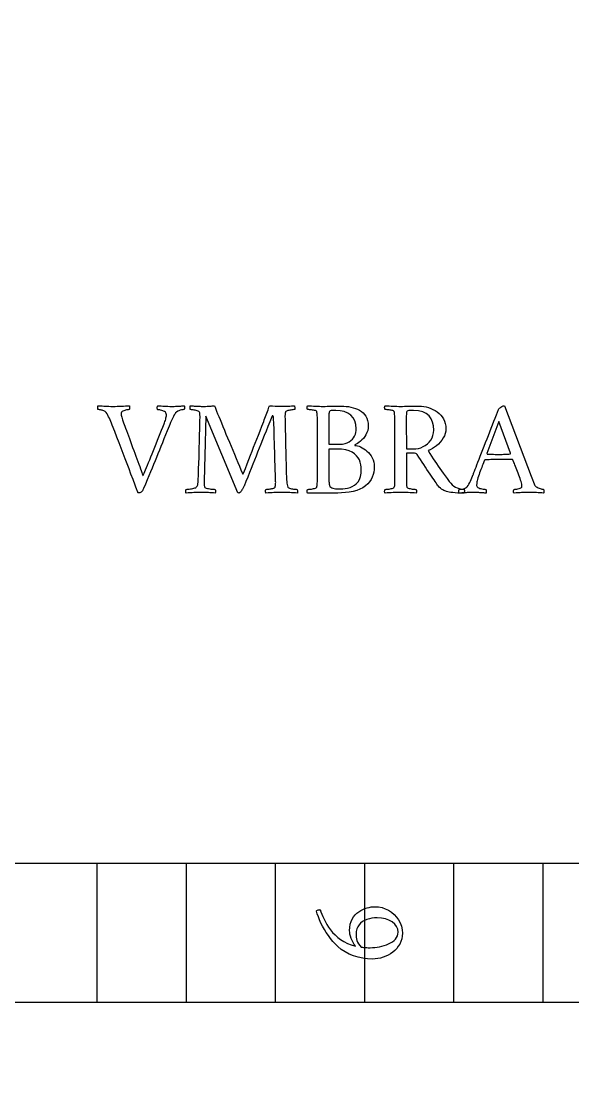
# Model space of a CAD drawing. Header units: millimetres. Extents: x -50 to 50, y -50 to 64.
# Drawn here: x 0.29 to 12.11, y -24.87 to -1.9 of the extents above; entities that cross this region are included whole.
import ezdxf

# ---------------------------------------------------------------- set-up
doc = ezdxf.new("R2010")
doc.units = ezdxf.units.MM
for name, color, linetype in [('CUT_OUTER', 1, 'Continuous'), ('ENGRAVE', 7, 'Continuous'), ('TEXT', 5, 'Continuous')]:
    doc.layers.add(name, color=color, linetype=linetype)

msp = doc.modelspace()

# ---------------------------------------------------------------- linework, layer by layer
at = {"layer": 'CUT_OUTER'}
msp.add_arc((0, -0.0002), 49.9998, 177.11535, 4.43206, dxfattribs=at)
at = {"layer": 'ENGRAVE'}
for points in [[(-22.95, 0), (-22.95, -22.95), (22.95, -22.95), (22.95, 0)], [(-19.9665, 0), (-19.9665, -19.9665), (19.9665, -19.9665), (19.9665, 0)], [(1.9125, -22.95), (1.9125, -19.9665)], [(3.825, -22.95), (3.825, -19.9665)], [(5.7375, -22.95), (5.7375, -19.9665)], [(7.65, -22.95), (7.65, -19.9665)], [(9.5625, -22.95), (9.5625, -19.9665)], [(11.475, -22.95), (11.475, -19.9665)]]:
    msp.add_lwpolyline(points, dxfattribs=at)
for radius in [49, 49, 47.6875, 45.25, 45.25, 43.325, 39.75, 39.75, 37.65, 33.75, 33.75]:
    msp.add_circle((0, 0), radius, dxfattribs=at)
at = {"layer": 'TEXT'}
for points in [[(2.2517, -10.1584), (2.2975, -10.1581), (2.3426, -10.1573), (2.387, -10.156), (2.4307, -10.1541), (2.4738, -10.152), (2.5166, -10.1501), (2.559, -10.1484), (2.601, -10.1469), (2.6034, -10.154), (2.605, -10.1638), (2.6056, -10.1764), (2.6053, -10.1916), (2.6042, -10.2063), (2.6021, -10.2172), (2.5991, -10.2244), (2.5952, -10.2277), (2.5876, -10.2282), (2.5761, -10.2295), (2.5609, -10.2318), (2.5418, -10.2349), (2.5212, -10.2393), (2.501, -10.245), (2.4815, -10.2522), (2.4624, -10.2609), (2.446, -10.2716), (2.4343, -10.2851), (2.4272, -10.3012), (2.4249, -10.3201), (2.4281, -10.3493), (2.4379, -10.3908), (2.4541, -10.4446), (2.4769, -10.5107), (2.4894, -10.545), (2.5039, -10.5846), (2.5204, -10.6295), (2.5389, -10.6796), (2.5589, -10.7336), (2.5797, -10.7904), (2.6015, -10.8498), (2.6241, -10.912), (2.6473, -10.9755), (2.6707, -11.039), (2.6942, -11.1025), (2.7179, -11.1661), (2.7412, -11.2283), (2.7634, -11.2881), (2.7845, -11.3453), (2.8046, -11.3999), (2.8232, -11.4509), (2.8399, -11.497), (2.8549, -11.5382), (2.8681, -11.5746), (2.879, -11.6047), (2.8872, -11.6269), (2.8927, -11.6415), (2.8955, -11.6482), (2.9, -11.6384), (2.9078, -11.6204), (2.9188, -11.5944), (2.933, -11.5602), (2.9499, -11.5193), (2.9688, -11.4732), (2.9896, -11.4219), (3.0124, -11.3653), (3.0369, -11.3046), (3.0626, -11.2408), (3.0896, -11.1739), (3.1178, -11.104), (3.1468, -11.0323), (3.1759, -10.96), (3.2053, -10.8872), (3.2348, -10.8138), (3.2639, -10.7413), (3.2921, -10.6709), (3.3195, -10.6027), (3.3459, -10.5366), (3.3557, -10.5117), (3.3647, -10.4861), (3.373, -10.4598), (3.3806, -10.4327), (3.3869, -10.4064), (3.3914, -10.3822), (3.3941, -10.3602), (3.395, -10.3403), (3.3926, -10.3187), (3.3853, -10.2999), (3.3731, -10.284), (3.356, -10.271), (3.3362, -10.2604), (3.3156, -10.2515), (3.2943, -10.2445), (3.2723, -10.2393), (3.2516, -10.2355), (3.2344, -10.2328), (3.2206, -10.2311), (3.2102, -10.2306), (3.2052, -10.226), (3.2016, -10.218), (3.1994, -10.2065), (3.1987, -10.1916), (3.1994, -10.1764), (3.2016, -10.1638), (3.2052, -10.154), (3.2102, -10.1469), (3.2487, -10.1484), (3.286, -10.1501), (3.3223, -10.152), (3.3575, -10.1541), (3.3927, -10.156), (3.4289, -10.1573), (3.4663, -10.1581), (3.5047, -10.1584), (3.5362, -10.1583), (3.5643, -10.158), (3.5889, -10.1576), (3.6101, -10.157), (3.6295, -10.1562), (3.6487, -10.1552), (3.6678, -10.154), (3.6866, -10.1526), (3.7065, -10.1512), (3.7285, -10.1497), (3.7527, -10.1483), (3.779, -10.1469), (3.7814, -10.1541), (3.7826, -10.1642), (3.7828, -10.1772), (3.7819, -10.1931), (3.7803, -10.2082), (3.7783, -10.219), (3.7759, -10.2255), (3.7732, -10.2277), (3.7618, -10.2286), (3.7447, -10.2313), (3.7221, -10.2358), (3.6938, -10.2421), (3.6643, -10.2512), (3.6379, -10.2638), (3.6145, -10.28), (3.5942, -10.2999), (3.5802, -10.318), (3.5643, -10.3436), (3.5463, -10.3765), (3.5264, -10.4168), (3.5061, -10.4604), (3.487, -10.5031), (3.4693, -10.5449), (3.4528, -10.5857), (3.4146, -10.6805), (3.378, -10.7712), (3.3431, -10.858), (3.3098, -10.9409), (3.2775, -11.021), (3.2456, -11.0997), (3.214, -11.1769), (3.1828, -11.2527), (3.1515, -11.3285), (3.1196, -11.4057), (3.0872, -11.4844), (3.0543, -11.5645), (3.02, -11.6475), (2.9836, -11.7349), (2.945, -11.8265), (2.9042, -11.9225), (2.8924, -11.9478), (2.88, -11.9687), (2.8671, -11.9853), (2.8536, -11.9976), (2.8398, -12.0064), (2.8259, -12.0128), (2.8117, -12.0165), (2.7973, -12.0178), (2.7932, -12.0166), (2.7894, -12.0131), (2.786, -12.0072), (2.7829, -11.999), (2.78, -11.9903), (2.7771, -11.9828), (2.7742, -11.9766), (2.7714, -11.9716), (2.7245, -11.8481), (2.6793, -11.7287), (2.6357, -11.6135), (2.5938, -11.5024), (2.5525, -11.393), (2.5108, -11.2826), (2.4687, -11.1714), (2.4263, -11.0592), (2.3824, -10.9437), (2.3357, -10.8225), (2.2864, -10.6954), (2.2343, -10.5626), (2.2185, -10.5218), (2.2029, -10.4832), (2.1875, -10.4468), (2.1723, -10.4125), (2.1566, -10.38), (2.1401, -10.349), (2.1227, -10.3194), (2.1044, -10.2912), (2.0957, -10.2802), (2.0842, -10.2703), (2.0698, -10.2614), (2.0524, -10.2537), (2.0338, -10.247), (2.0153, -10.2414), (1.9969, -10.2369), (1.9788, -10.2335), (1.9619, -10.231), (1.9474, -10.2291), (1.9352, -10.2281), (1.9254, -10.2277), (1.9241, -10.2253), (1.9232, -10.218), (1.9227, -10.2058), (1.9225, -10.1887), (1.9227, -10.1715), (1.9232, -10.1588), (1.9241, -10.1506), (1.9254, -10.1469), (1.9724, -10.1484), (2.0153, -10.1501), (2.054, -10.152), (2.0885, -10.1541), (2.1231, -10.156), (2.1618, -10.1573), (2.2046, -10.1581), (2.2517, -10.1584)], [(4.2006, -10.1584), (4.2356, -10.1581), (4.2684, -10.1573), (4.2991, -10.156), (4.3276, -10.1541), (4.3545, -10.152), (4.3803, -10.1501), (4.405, -10.1484), (4.4286, -10.1469), (4.4392, -10.1781), (4.4535, -10.2169), (4.4717, -10.2633), (4.4936, -10.3172), (4.5185, -10.3776), (4.5456, -10.4432), (4.5748, -10.514), (4.6062, -10.5901), (4.6393, -10.6699), (4.6737, -10.7521), (4.7093, -10.8366), (4.7462, -10.9235), (4.7836, -11.0115), (4.8206, -11.0993), (4.8572, -11.1869), (4.8935, -11.2743), (4.9289, -11.3601), (4.9628, -11.4429), (4.9953, -11.5225), (5.0263, -11.5992), (5.0281, -11.6017), (5.0306, -11.6035), (5.0339, -11.6046), (5.0379, -11.6049), (5.0418, -11.6042), (5.0451, -11.602), (5.0476, -11.5984), (5.0494, -11.5934), (5.0902, -11.4892), (5.1288, -11.3902), (5.1653, -11.2964), (5.1995, -11.2079), (5.2328, -11.122), (5.2663, -11.0361), (5.3, -10.9502), (5.3338, -10.8643), (5.3685, -10.7762), (5.4049, -10.6835), (5.4429, -10.5864), (5.4825, -10.4847), (5.4957, -10.4507), (5.5092, -10.4154), (5.5231, -10.3786), (5.5374, -10.3403), (5.5512, -10.3026), (5.5641, -10.2674), (5.5758, -10.2347), (5.5864, -10.2046), (5.5953, -10.1793), (5.6016, -10.1613), (5.6054, -10.1505), (5.6066, -10.1469), (5.6714, -10.1507), (5.7301, -10.1534), (5.7826, -10.155), (5.829, -10.1555), (5.8677, -10.1553), (5.9087, -10.1548), (5.9521, -10.1539), (5.9979, -10.1526), (6.0422, -10.1512), (6.0812, -10.1497), (6.1151, -10.1483), (6.1437, -10.1469), (6.1451, -10.1517), (6.1466, -10.1606), (6.148, -10.1734), (6.1495, -10.1902), (6.1507, -10.2066), (6.1516, -10.2183), (6.1522, -10.2254), (6.1523, -10.2277), (6.1407, -10.2281), (6.126, -10.2291), (6.1082, -10.231), (6.0874, -10.2335), (6.0653, -10.2367), (6.0437, -10.2407), (6.0227, -10.2454), (6.0022, -10.2508), (5.984, -10.2568), (5.9697, -10.2631), (5.9594, -10.2698), (5.9531, -10.2768), (5.9491, -10.2876), (5.9459, -10.2999), (5.9434, -10.3136), (5.9416, -10.3288), (5.9403, -10.3443), (5.9394, -10.3591), (5.9389, -10.3732), (5.9387, -10.3865), (5.9401, -10.4273), (5.9416, -10.4775), (5.943, -10.537), (5.9445, -10.6059), (5.946, -10.6818), (5.9477, -10.7622), (5.9496, -10.8471), (5.9517, -10.9365), (5.9538, -11.0279), (5.956, -11.1188), (5.9582, -11.2091), (5.9603, -11.2989), (5.9624, -11.3859), (5.9643, -11.4678), (5.966, -11.5447), (5.9676, -11.6165), (5.9692, -11.6564), (5.9712, -11.6952), (5.9735, -11.7329), (5.9762, -11.7695), (5.98, -11.8041), (5.9856, -11.8359), (5.993, -11.8648), (6.0022, -11.8908), (6.0087, -11.9002), (6.0195, -11.9084), (6.0347, -11.9154), (6.0542, -11.9211), (6.0759, -11.9258), (6.0978, -11.9297), (6.1199, -11.933), (6.1422, -11.9355), (6.1625, -11.9374), (6.1787, -11.9388), (6.1907, -11.9396), (6.1985, -11.9398), (6.2035, -11.9504), (6.2068, -11.9619), (6.2086, -11.9742), (6.2086, -11.9875), (6.2078, -11.9998), (6.2068, -12.0095), (6.2057, -12.0165), (6.2043, -12.0207), (6.1627, -12.0179), (6.1217, -12.0153), (6.0812, -12.0128), (6.0412, -12.0106), (6.0007, -12.0087), (5.9585, -12.0073), (5.9148, -12.0065), (5.8694, -12.0063), (5.8219, -12.0065), (5.7777, -12.0073), (5.7368, -12.0087), (5.699, -12.0106), (5.6613, -12.0128), (5.6204, -12.0153), (5.5762, -12.0179), (5.5287, -12.0207), (5.5272, -12.0164), (5.5258, -12.0091), (5.5244, -11.999), (5.5229, -11.986), (5.5222, -11.9723), (5.5229, -11.9601), (5.5251, -11.9492), (5.5287, -11.9398), (5.5386, -11.9396), (5.5511, -11.9388), (5.566, -11.9374), (5.5835, -11.9355), (5.6023, -11.9332), (5.6211, -11.9305), (5.6399, -11.9274), (5.6586, -11.924), (5.6761, -11.9203), (5.6911, -11.9164), (5.7036, -11.9123), (5.7135, -11.9081), (5.7202, -11.9018), (5.7257, -11.8915), (5.7303, -11.8772), (5.7337, -11.859), (5.7362, -11.8395), (5.738, -11.8215), (5.7391, -11.8049), (5.7395, -11.7897), (5.7393, -11.7727), (5.7387, -11.7533), (5.7378, -11.7315), (5.7366, -11.7074), (5.7353, -11.6833), (5.7344, -11.6616), (5.7339, -11.6422), (5.7337, -11.6251), (5.7308, -11.5236), (5.7279, -11.4241), (5.725, -11.3266), (5.7221, -11.231), (5.7193, -11.1359), (5.7164, -11.0397), (5.7135, -10.9425), (5.7106, -10.8441), (5.7075, -10.7434), (5.7041, -10.6388), (5.7003, -10.5304), (5.6962, -10.4183), (5.6958, -10.413), (5.6947, -10.406), (5.6929, -10.3972), (5.6904, -10.3865), (5.6869, -10.3764), (5.6824, -10.3692), (5.6768, -10.3648), (5.6702, -10.3634), (5.6671, -10.3647), (5.6637, -10.3685), (5.6599, -10.3748), (5.6557, -10.3836), (5.6132, -10.4899), (5.5724, -10.5922), (5.5331, -10.6906), (5.4955, -10.7849), (5.4589, -10.8765), (5.4229, -10.9665), (5.3875, -11.0548), (5.3526, -11.1415), (5.3178, -11.2278), (5.2829, -11.3148), (5.2478, -11.4025), (5.2125, -11.4909), (5.1765, -11.5814), (5.1393, -11.6753), (5.1007, -11.7727), (5.061, -11.8734), (5.0572, -11.8807), (5.0516, -11.8908), (5.0442, -11.9038), (5.035, -11.9196), (5.0248, -11.9367), (5.0144, -11.9532), (5.0038, -11.9692), (4.9931, -11.9846), (4.9825, -11.998), (4.9725, -12.0081), (4.9631, -12.0146), (4.9541, -12.0178), (4.9507, -12.0187), (4.9462, -12.0185), (4.9406, -12.0173), (4.9339, -12.0149), (4.9325, -12.0137), (4.931, -12.0128), (4.9296, -12.0122), (4.9281, -12.012), (4.241, -10.3663), (4.2394, -10.4594), (4.2374, -10.554), (4.235, -10.65), (4.2323, -10.7474), (4.2295, -10.8449), (4.2269, -10.9409), (4.2245, -11.0354), (4.2222, -11.1285), (4.22, -11.2187), (4.2179, -11.3043), (4.2157, -11.3854), (4.2135, -11.462), (4.2115, -11.5327), (4.2096, -11.5963), (4.2079, -11.6526), (4.2063, -11.7016), (4.2051, -11.742), (4.2042, -11.772), (4.2036, -11.7918), (4.2034, -11.8013), (4.2036, -11.8116), (4.2042, -11.8226), (4.2051, -11.834), (4.2063, -11.846), (4.208, -11.8578), (4.2099, -11.8687), (4.2123, -11.8788), (4.215, -11.8879), (4.2219, -11.8974), (4.2341, -11.9059), (4.2515, -11.9133), (4.2742, -11.9196), (4.2995, -11.925), (4.3251, -11.9294), (4.3508, -11.9329), (4.3767, -11.9355), (4.4001, -11.9374), (4.4185, -11.9388), (4.4319, -11.9396), (4.4402, -11.9398), (4.4451, -11.9469), (4.4481, -11.9565), (4.4494, -11.9685), (4.4489, -11.9832), (4.4474, -11.9974), (4.446, -12.0084), (4.4445, -12.0162), (4.4431, -12.0207), (4.4027, -12.0179), (4.3651, -12.0153), (4.3305, -12.0128), (4.2987, -12.0106), (4.2664, -12.0087), (4.2301, -12.0073), (4.1899, -12.0065), (4.1457, -12.0063), (4.0986, -12.0065), (4.0555, -12.0073), (4.0163, -12.0087), (3.9811, -12.0106), (3.9459, -12.0128), (3.9068, -12.0153), (3.8636, -12.0179), (3.8165, -12.0207), (3.8151, -12.0164), (3.8137, -12.0091), (3.8122, -11.999), (3.8108, -11.986), (3.8101, -11.9723), (3.8108, -11.9601), (3.8129, -11.9492), (3.8165, -11.9398), (3.8273, -11.9395), (3.8422, -11.9384), (3.8612, -11.9366), (3.8844, -11.9341), (3.9096, -11.9308), (3.9346, -11.9269), (3.9594, -11.9222), (3.984, -11.9168), (4.0062, -11.9106), (4.0237, -11.9038), (4.0365, -11.8962), (4.0446, -11.8879), (4.0538, -11.8732), (4.0612, -11.8579), (4.0668, -11.8421), (4.0706, -11.8258), (4.0733, -11.8084), (4.0757, -11.7894), (4.0777, -11.7687), (4.0793, -11.7464), (4.0835, -11.6206), (4.0876, -11.4974), (4.0915, -11.3767), (4.0952, -11.2585), (4.0986, -11.1445), (4.1017, -11.0365), (4.1044, -10.9345), (4.1067, -10.8384), (4.1088, -10.7496), (4.1107, -10.6695), (4.1124, -10.598), (4.1139, -10.5352), (4.1152, -10.4828), (4.1161, -10.4424), (4.1166, -10.4142), (4.1168, -10.3981), (4.1167, -10.3824), (4.1165, -10.367), (4.116, -10.352), (4.1154, -10.3374), (4.1142, -10.3233), (4.1121, -10.31), (4.1092, -10.2974), (4.1053, -10.2854), (4.1001, -10.2771), (4.0905, -10.2692), (4.0763, -10.2619), (4.0576, -10.2551), (4.0365, -10.249), (4.015, -10.2436), (3.9932, -10.2389), (3.971, -10.2349), (3.9504, -10.2318), (3.9331, -10.2295), (3.9193, -10.2282), (3.9089, -10.2277), (3.9077, -10.2253), (3.9068, -10.218), (3.9062, -10.2058), (3.9061, -10.1887), (3.9062, -10.1715), (3.9068, -10.1588), (3.9077, -10.1506), (3.9089, -10.1469), (3.9405, -10.1483), (3.9689, -10.1497), (3.9939, -10.1512), (4.0158, -10.1526), (4.036, -10.154), (4.0562, -10.1552), (4.0764, -10.1562), (4.0966, -10.157), (4.1183, -10.1576), (4.1428, -10.158), (4.1702, -10.1583), (4.2006, -10.1584)], [(7.1571, -10.1526), (7.2051, -10.154), (7.2538, -10.158), (7.3033, -10.1648), (7.3534, -10.1743), (7.4029, -10.1867), (7.4502, -10.2024), (7.4953, -10.2214), (7.5382, -10.2436), (7.5781, -10.2695), (7.614, -10.2995), (7.646, -10.3337), (7.6739, -10.3721), (7.6967, -10.415), (7.7129, -10.463), (7.7226, -10.5161), (7.7259, -10.5742), (7.7227, -10.6263), (7.7133, -10.676), (7.6975, -10.723), (7.6754, -10.7676), (7.649, -10.8089), (7.6205, -10.8463), (7.5898, -10.8797), (7.557, -10.9091), (7.5242, -10.9344), (7.4938, -10.9553), (7.4658, -10.9719), (7.4401, -10.9842), (7.4368, -10.9871), (7.4357, -10.9899), (7.4368, -10.9928), (7.4401, -10.9957), (7.4671, -10.999), (7.4964, -11.0058), (7.5278, -11.0163), (7.5613, -11.0304), (7.5959, -11.048), (7.6303, -11.069), (7.6645, -11.0934), (7.6985, -11.1213), (7.7309, -11.1524), (7.7602, -11.1866), (7.7864, -11.2239), (7.8096, -11.2642), (7.8286, -11.3074), (7.8421, -11.353), (7.8502, -11.4012), (7.8529, -11.4519), (7.8503, -11.5115), (7.8425, -11.5688), (7.8294, -11.6241), (7.8111, -11.6771), (7.7863, -11.728), (7.7537, -11.7767), (7.7134, -11.8233), (7.6653, -11.8677), (7.6108, -11.9064), (7.5483, -11.9388), (7.478, -11.9648), (7.3996, -11.9846), (7.3175, -11.9993), (7.2358, -12.0102), (7.1544, -12.0174), (7.0734, -12.0207), (6.4237, -12.0207), (6.4188, -12.0138), (6.4154, -12.0048), (6.4137, -11.9936), (6.4136, -11.9803), (6.4148, -11.9669), (6.4169, -11.9557), (6.4199, -11.9467), (6.4237, -11.9398), (6.4342, -11.9396), (6.4483, -11.9388), (6.466, -11.9374), (6.4873, -11.9355), (6.5101, -11.9329), (6.5324, -11.9294), (6.5541, -11.925), (6.5753, -11.9196), (6.5938, -11.9137), (6.6074, -11.9074), (6.6162, -11.9007), (6.6201, -11.8937), (6.6252, -11.8751), (6.6291, -11.854), (6.6317, -11.8303), (6.6331, -11.8041), (6.6337, -11.7762), (6.6342, -11.7471), (6.6344, -11.717), (6.6345, -11.6858), (6.6345, -10.4818), (6.6344, -10.4505), (6.6342, -10.4201), (6.6337, -10.3906), (6.6331, -10.362), (6.6317, -10.3352), (6.6291, -10.3111), (6.6252, -10.2897), (6.6201, -10.271), (6.6162, -10.2629), (6.6074, -10.2559), (6.5938, -10.2499), (6.5753, -10.245), (6.5541, -10.241), (6.5324, -10.2374), (6.5101, -10.2345), (6.4873, -10.232), (6.466, -10.2301), (6.4483, -10.2288), (6.4342, -10.228), (6.4237, -10.2277), (6.4199, -10.2208), (6.4169, -10.2118), (6.4148, -10.2006), (6.4136, -10.1873), (6.4137, -10.1739), (6.4154, -10.1627), (6.4188, -10.1537), (6.4237, -10.1469), (6.4669, -10.1484), (6.5096, -10.1501), (6.552, -10.152), (6.5941, -10.1541), (6.6358, -10.156), (6.6771, -10.1573), (6.7181, -10.1581), (6.7587, -10.1584), (6.8013, -10.1582), (6.8453, -10.1577), (6.8908, -10.1568), (6.9377, -10.1555), (6.9871, -10.1543), (7.0402, -10.1534), (7.0968, -10.1528), (7.1571, -10.1526)], [(6.8799, -10.9697), (7.1138, -10.9697), (7.1742, -10.9667), (7.2286, -10.9575), (7.2767, -10.9421), (7.3188, -10.9206), (7.3552, -10.8944), (7.3863, -10.8647), (7.4122, -10.8316), (7.4328, -10.7951), (7.4486, -10.7565), (7.4599, -10.7175), (7.4667, -10.6778), (7.4689, -10.6377), (7.4614, -10.5492), (7.439, -10.4713), (7.4015, -10.4041), (7.3491, -10.3475), (7.2844, -10.3027), (7.2102, -10.2707), (7.1263, -10.2514), (7.033, -10.245), (7.0182, -10.2452), (7.0001, -10.2457), (6.9785, -10.2467), (6.9536, -10.2479), (6.9296, -10.2504), (6.9113, -10.2551), (6.8986, -10.262), (6.8915, -10.271), (6.8876, -10.2842), (6.8846, -10.3006), (6.8825, -10.3203), (6.8814, -10.3432), (6.8807, -10.3681), (6.8803, -10.3937), (6.88, -10.4201), (6.8799, -10.4471), (6.8799, -10.4527), (6.8799, -10.458), (6.8799, -10.4628), (6.8799, -10.4673), (6.8799, -10.4717), (6.8799, -10.476), (6.8799, -10.4803), (6.8799, -10.4847)], [(8.8202, -10.1526), (8.8682, -10.1546), (8.9169, -10.1606), (8.9663, -10.1705), (9.0165, -10.1844), (9.066, -10.2021), (9.1136, -10.2234), (9.1591, -10.2483), (9.2027, -10.2768), (9.2432, -10.309), (9.2796, -10.345), (9.3118, -10.3848), (9.3399, -10.4284), (9.3626, -10.4757), (9.3789, -10.5269), (9.3886, -10.5818), (9.3918, -10.6406), (9.3883, -10.6907), (9.3778, -10.7402), (9.3602, -10.7889), (9.3355, -10.8369), (9.3054, -10.8831), (9.2713, -10.9264), (9.2332, -10.9668), (9.1912, -11.0044), (9.1467, -11.0379), (9.1013, -11.0665), (9.055, -11.0899), (9.0078, -11.1083), (9.045, -11.1691), (9.0815, -11.2274), (9.1172, -11.2832), (9.1522, -11.3364), (9.1872, -11.3883), (9.2229, -11.44), (9.2594, -11.4915), (9.2966, -11.5429), (9.3352, -11.5955), (9.376, -11.6508), (9.4189, -11.7088), (9.464, -11.7695), (9.495, -11.8074), (9.5272, -11.8402), (9.5607, -11.868), (9.5954, -11.8908), (9.6336, -11.909), (9.6773, -11.9232), (9.7267, -11.9335), (9.7816, -11.9398), (9.7863, -11.9469), (9.7888, -11.9565), (9.7892, -11.9685), (9.7874, -11.9832), (9.7847, -11.9974), (9.7823, -12.0084), (9.7804, -12.0162), (9.7787, -12.0207), (9.711, -12.0201), (9.6492, -12.0182), (9.5933, -12.015), (9.5434, -12.0106), (9.4997, -12.0053), (9.4622, -11.9994), (9.4311, -11.993), (9.4063, -11.986), (9.3904, -11.9795), (9.3716, -11.9712), (9.35, -11.9614), (9.3254, -11.95), (9.2996, -11.9352), (9.2742, -11.9157), (9.2491, -11.8912), (9.2244, -11.8619), (9.2139, -11.8476), (9.1998, -11.828), (9.1822, -11.8029), (9.1609, -11.7724), (9.1367, -11.7374), (9.1103, -11.6988), (9.0818, -11.6565), (9.0511, -11.6107), (9.0188, -11.5622), (8.9855, -11.5122), (8.951, -11.4605), (8.9154, -11.4071), (8.8797, -11.3533), (8.8447, -11.3), (8.8104, -11.2472), (8.7769, -11.1949), (8.7628, -11.1798), (8.7437, -11.169), (8.7195, -11.1625), (8.6902, -11.1603), (8.543, -11.1603), (8.543, -11.6858), (8.543, -11.6901), (8.543, -11.6944), (8.543, -11.6988), (8.543, -11.7031), (8.543, -11.7074), (8.543, -11.7118), (8.543, -11.7161), (8.543, -11.7204), (8.5431, -11.7472), (8.5434, -11.7727), (8.5438, -11.797), (8.5444, -11.82), (8.5456, -11.8414), (8.5477, -11.8608), (8.5507, -11.8782), (8.5545, -11.8937), (8.5596, -11.9007), (8.569, -11.9074), (8.5827, -11.9137), (8.6007, -11.9196), (8.6213, -11.925), (8.6426, -11.9294), (8.6646, -11.9329), (8.6874, -11.9355), (8.7086, -11.9374), (8.7263, -11.9388), (8.7404, -11.9396), (8.7509, -11.9398), (8.7548, -11.9467), (8.7577, -11.9557), (8.7598, -11.9669), (8.761, -11.9803), (8.7609, -11.9936), (8.7592, -12.0048), (8.7558, -12.0138), (8.7509, -12.0207), (8.708, -12.0179), (8.6661, -12.0153), (8.625, -12.0128), (8.5849, -12.0106), (8.5449, -12.0087), (8.5044, -12.0073), (8.4633, -12.0065), (8.4217, -12.0063), (8.3811, -12.0065), (8.3402, -12.0073), (8.2988, -12.0087), (8.2572, -12.0106), (8.2151, -12.0128), (8.1727, -12.0153), (8.1299, -12.0179), (8.0868, -12.0207), (8.0818, -12.0138), (8.0785, -12.0048), (8.0768, -11.9936), (8.0767, -11.9803), (8.0779, -11.9669), (8.0799, -11.9557), (8.0829, -11.9467), (8.0868, -11.9398), (8.0973, -11.9396), (8.1113, -11.9388), (8.129, -11.9374), (8.1503, -11.9355), (8.1731, -11.9329), (8.1954, -11.9294), (8.2172, -11.925), (8.2384, -11.9196), (8.2569, -11.9137), (8.2705, -11.9074), (8.2793, -11.9007), (8.2831, -11.8937), (8.2883, -11.8751), (8.2922, -11.854), (8.2948, -11.8303), (8.2961, -11.8041), (8.2968, -11.7762), (8.2972, -11.7471), (8.2975, -11.717), (8.2976, -11.6858), (8.2947, -10.4818), (8.2946, -10.4505), (8.2943, -10.4201), (8.2939, -10.3906), (8.2932, -10.362), (8.2919, -10.3352), (8.2893, -10.3111), (8.2854, -10.2897), (8.2802, -10.271), (8.2764, -10.2629), (8.2676, -10.2559), (8.254, -10.2499), (8.2355, -10.245), (8.2144, -10.241), (8.1929, -10.2374), (8.1711, -10.2345), (8.1489, -10.232), (8.1282, -10.2301), (8.111, -10.2288), (8.0972, -10.228), (8.0868, -10.2277), (8.0829, -10.2208), (8.0799, -10.2118), (8.0779, -10.2006), (8.0767, -10.1873), (8.0768, -10.1739), (8.0785, -10.1627), (8.0818, -10.1537), (8.0868, -10.1469), (8.1298, -10.1484), (8.1723, -10.1501), (8.2143, -10.152), (8.2557, -10.1541), (8.2968, -10.156), (8.3376, -10.1573), (8.3783, -10.1581), (8.4188, -10.1584), (8.4615, -10.1582), (8.5058, -10.1577), (8.5517, -10.1568), (8.5993, -10.1555), (8.6494, -10.1543), (8.7029, -10.1534), (8.7598, -10.1528), (8.8202, -10.1526)], [(9.1291, -10.6666), (9.1229, -10.5783), (9.1042, -10.4984), (9.0731, -10.4267), (9.0295, -10.3634), (8.9713, -10.3116), (8.8963, -10.2746), (8.8046, -10.2524), (8.696, -10.245), (8.6813, -10.2452), (8.6632, -10.2457), (8.6416, -10.2467), (8.6166, -10.2479), (8.5927, -10.2504), (8.5744, -10.2551), (8.5617, -10.262), (8.5545, -10.271), (8.5494, -10.2863), (8.5455, -10.306), (8.5429, -10.3303), (8.5415, -10.3591), (8.5409, -10.3902), (8.5405, -10.4215), (8.5402, -10.453), (8.5401, -10.4847), (8.543, -11.0737), (8.6931, -11.0737), (8.7474, -11.0705), (8.8003, -11.061), (8.852, -11.0452), (8.9025, -11.0231), (8.95, -10.9954), (8.993, -10.9625), (9.0316, -10.9246), (9.0656, -10.8817), (9.0934, -10.8341), (9.1132, -10.7824), (9.1251, -10.7266), (9.1291, -10.6666)], [(9.978, -11.6194), (9.9797, -11.6149), (9.9848, -11.6017), (9.9934, -11.5796), (10.0054, -11.5486), (10.0203, -11.5101), (10.0375, -11.4653), (10.0571, -11.4141), (10.079, -11.3566), (10.1029, -11.2943), (10.1285, -11.2285), (10.1556, -11.1593), (10.1844, -11.0867), (10.2141, -11.0118), (10.2439, -10.9358), (10.274, -10.8588), (10.3042, -10.7806), (10.3343, -10.7027), (10.3638, -10.6265), (10.3927, -10.5519), (10.4212, -10.4789), (10.4485, -10.4089), (10.4742, -10.3432), (10.4983, -10.2818), (10.5208, -10.2248), (10.5283, -10.2129), (10.5392, -10.2003), (10.5535, -10.1869), (10.5713, -10.1728), (10.5896, -10.1602), (10.6056, -10.1512), (10.6192, -10.1458), (10.6305, -10.144), (10.6331, -10.1441), (10.6352, -10.1443), (10.6367, -10.1448), (10.6377, -10.1454), (10.6387, -10.1462), (10.6402, -10.1472), (10.6423, -10.1484), (10.6449, -10.1497), (11.2195, -11.6569), (11.2478, -11.7312), (11.2693, -11.7868), (11.2839, -11.8236), (11.2917, -11.8417), (11.3006, -11.857), (11.313, -11.8713), (11.3287, -11.8844), (11.348, -11.8965), (11.3689, -11.9073), (11.3898, -11.9164), (11.4108, -11.9239), (11.4317, -11.9297), (11.4507, -11.9342), (11.466, -11.9373), (11.4774, -11.9392), (11.4851, -11.9398), (11.49, -11.9481), (11.493, -11.9583), (11.4943, -11.9704), (11.4938, -11.9846), (11.4923, -11.9982), (11.4909, -12.0088), (11.4894, -12.0163), (11.488, -12.0207), (11.4472, -12.0179), (11.4086, -12.0153), (11.3721, -12.0128), (11.3379, -12.0106), (11.303, -12.0087), (11.265, -12.0073), (11.2236, -12.0065), (11.1791, -12.0063), (11.132, -12.0065), (11.0892, -12.0073), (11.0505, -12.0087), (11.0159, -12.0106), (10.9814, -12.0128), (10.9427, -12.0153), (10.8998, -12.0179), (10.8528, -12.0207), (10.8478, -12.0138), (10.8445, -12.0048), (10.8428, -11.9936), (10.8427, -11.9803), (10.844, -11.9669), (10.8467, -11.9557), (10.8505, -11.9467), (10.8557, -11.9398), (10.8705, -11.9392), (10.8889, -11.9373), (10.9109, -11.9342), (10.9365, -11.9297), (10.9618, -11.9242), (10.9827, -11.9178), (10.9993, -11.9105), (11.0116, -11.9023), (11.0166, -11.8955), (11.0203, -11.8864), (11.0224, -11.8752), (11.0231, -11.8619), (11.022, -11.8466), (11.0185, -11.8269), (11.0126, -11.8026), (11.0044, -11.7738), (10.9944, -11.7418), (10.9831, -11.7078), (10.9705, -11.6718), (10.9567, -11.6338), (10.9423, -11.5951), (10.9279, -11.5569), (10.9134, -11.5193), (10.899, -11.4822), (10.8852, -11.447), (10.8726, -11.4151), (10.8614, -11.3864), (10.8514, -11.361), (10.8431, -11.3401), (10.8373, -11.3252), (10.8338, -11.3163), (10.8326, -11.3133), (10.8322, -11.313), (10.8311, -11.3119), (10.8293, -11.3101), (10.8268, -11.3075), (10.8239, -11.305), (10.821, -11.3032), (10.8181, -11.3021), (10.8153, -11.3018), (10.7923, -11.3005), (10.7669, -11.2996), (10.7389, -11.2991), (10.7084, -11.2989), (10.6772, -11.2989), (10.6471, -11.2989), (10.618, -11.2989), (10.5901, -11.2989), (10.5828, -11.2989), (10.5756, -11.2989), (10.5684, -11.2989), (10.5612, -11.2989), (10.5541, -11.2989), (10.5475, -11.2989), (10.5412, -11.2989), (10.5352, -11.2989), (10.4935, -11.299), (10.4551, -11.2992), (10.4199, -11.2997), (10.3879, -11.3003), (10.3555, -11.3013), (10.3187, -11.3028), (10.2775, -11.3049), (10.232, -11.3075), (10.2304, -11.3078), (10.2284, -11.3086), (10.2261, -11.31), (10.2234, -11.3119), (10.2208, -11.3138), (10.219, -11.3151), (10.218, -11.3159), (10.2176, -11.3162), (10.2162, -11.3198), (10.2122, -11.3306), (10.2054, -11.3487), (10.1959, -11.3739), (10.1846, -11.4042), (10.1721, -11.4371), (10.1586, -11.4727), (10.144, -11.5111), (10.1293, -11.5502), (10.1155, -11.588), (10.1026, -11.6245), (10.0906, -11.6598), (10.0787, -11.6944), (10.0693, -11.7262), (10.0621, -11.7551), (10.0574, -11.781), (10.0542, -11.8043), (10.0519, -11.8251), (10.0506, -11.8433), (10.0501, -11.859), (10.0529, -11.8741), (10.0613, -11.8875), (10.0753, -11.8993), (10.0949, -11.9095), (10.1174, -11.9181), (10.1404, -11.9251), (10.1636, -11.9304), (10.1873, -11.9341), (10.2088, -11.9366), (10.2259, -11.9384), (10.2384, -11.9395), (10.2465, -11.9398), (10.2492, -11.9443), (10.2515, -11.9518), (10.2535, -11.9623), (10.2551, -11.9759), (10.256, -11.9901), (10.2559, -12.0023), (10.2546, -12.0125), (10.2522, -12.0207), (10.2258, -12.0192), (10.2014, -12.0178), (10.1789, -12.0164), (10.1584, -12.0149), (10.1389, -12.0135), (10.1194, -12.012), (10.0999, -12.0106), (10.0805, -12.0091), (10.0594, -12.0079), (10.0353, -12.007), (10.0082, -12.0064), (9.978, -12.0063), (9.9475, -12.0064), (9.9195, -12.007), (9.894, -12.0079), (9.8711, -12.0091), (9.8495, -12.0106), (9.8278, -12.012), (9.8062, -12.0135), (9.7845, -12.0149), (9.7614, -12.0164), (9.7354, -12.0178), (9.7066, -12.0192), (9.6748, -12.0207), (9.6723, -12.0163), (9.6705, -12.0088), (9.6694, -11.9982), (9.669, -11.9846), (9.6694, -11.9704), (9.6705, -11.9583), (9.6723, -11.9481), (9.6748, -11.9398), (9.69, -11.939), (9.7098, -11.9366), (9.7341, -11.9325), (9.7629, -11.9269), (9.7913, -11.9194), (9.8145, -11.9099), (9.8324, -11.8984), (9.8451, -11.885), (9.866, -11.8567), (9.8852, -11.8269), (9.9028, -11.7954), (9.9188, -11.7623), (9.9338, -11.7279), (9.9487, -11.6926), (9.9634, -11.6564), (9.978, -11.6194)], [(10.5294, -10.4847), (10.2725, -11.1718), (10.2725, -11.1722), (10.2728, -11.1733), (10.2733, -11.1751), (10.2739, -11.1776), (10.2747, -11.1801), (10.2757, -11.1819), (10.2769, -11.183), (10.2782, -11.1834), (10.307, -11.1847), (10.3385, -11.1859), (10.3727, -11.1869), (10.4096, -11.1877), (10.446, -11.1883), (10.4785, -11.1888), (10.5073, -11.1891), (10.5323, -11.1892), (10.5647, -11.189), (10.5955, -11.1884), (10.6246, -11.1875), (10.6521, -11.1863), (10.6795, -11.1848), (10.7081, -11.1834), (10.7379, -11.1819), (10.7691, -11.1805), (10.7717, -11.18), (10.7738, -11.1787), (10.7753, -11.1764), (10.7763, -11.1733), (10.7769, -11.1701), (10.7774, -11.1679), (10.7776, -11.1665), (10.7777, -11.1661)], [(6.8799, -11.0766), (6.8799, -11.6887), (6.88, -11.7001), (6.8803, -11.7143), (6.8807, -11.7312), (6.8814, -11.7507), (6.8824, -11.7714), (6.8839, -11.7915), (6.886, -11.8111), (6.8886, -11.8301), (6.8917, -11.8473), (6.8951, -11.8612), (6.8989, -11.8718), (6.903, -11.8792), (6.9204, -11.8949), (6.9409, -11.9074), (6.9645, -11.9166), (6.9911, -11.9225), (7.0206, -11.9263), (7.0528, -11.929), (7.0877, -11.9306), (7.1253, -11.9312), (7.1785, -11.9292), (7.2311, -11.9232), (7.2832, -11.9133), (7.3347, -11.8994), (7.3838, -11.8798), (7.4289, -11.8529), (7.4697, -11.8185), (7.5065, -11.7767), (7.5368, -11.7263), (7.5584, -11.6659), (7.5714, -11.5956), (7.5758, -11.5154), (7.5732, -11.4625), (7.5657, -11.4104), (7.553, -11.3592), (7.5353, -11.309), (7.5105, -11.2613), (7.4765, -11.2177), (7.4333, -11.1782), (7.3809, -11.143), (7.3174, -11.1139), (7.2412, -11.0932), (7.1521, -11.0807), (7.0503, -11.0766)], [(6.6961, -20.9616), (6.7119, -21.0079), (6.7307, -21.0573), (6.7524, -21.1097), (6.7769, -21.1652), (6.8051, -21.2223), (6.8375, -21.2796), (6.8744, -21.3371), (6.9155, -21.3947), (6.9616, -21.4511), (7.0133, -21.5048), (7.0706, -21.5558), (7.1335, -21.6041), (7.2027, -21.648), (7.2789, -21.686), (7.3622, -21.718), (7.4525, -21.7441), (7.4239, -21.7066), (7.3988, -21.6665), (7.377, -21.6236), (7.3587, -21.5781), (7.3442, -21.5325), (7.3338, -21.4896), (7.3276, -21.4495), (7.3255, -21.4121), (7.3289, -21.3414), (7.3392, -21.2767), (7.3563, -21.218), (7.3803, -21.1652), (7.4097, -21.1179), (7.4428, -21.0757), (7.4797, -21.0385), (7.5204, -21.0064), (7.5635, -20.979), (7.6077, -20.9559), (7.653, -20.9371), (7.6994, -20.9227), (7.7451, -20.9119), (7.7885, -20.9043), (7.8296, -20.8997), (7.8683, -20.8981), (7.9461, -20.9029), (8.0206, -20.9173), (8.0919, -20.9412), (8.1599, -20.9746), (8.2232, -21.0162), (8.2801, -21.0645), (8.3307, -21.1194), (8.375, -21.1811), (8.411, -21.2478), (8.4367, -21.3182), (8.4522, -21.3922), (8.4573, -21.4698), (8.4538, -21.5318), (8.4432, -21.5907), (8.4256, -21.6466), (8.401, -21.6993), (8.3706, -21.7487), (8.3357, -21.7943), (8.2962, -21.836), (8.2523, -21.874), (8.2048, -21.9079), (8.1545, -21.9375), (8.1015, -21.9628), (8.0459, -21.9837), (7.9889, -22.0002), (7.9322, -22.0119), (7.8756, -22.0189), (7.8192, -22.0213), (7.7124, -22.017), (7.6084, -22.0043), (7.5074, -21.9831), (7.4092, -21.9534), (7.3156, -21.9152), (7.228, -21.8686), (7.1467, -21.8135), (7.0714, -21.7499), (7.0176, -21.6986), (6.966, -21.643), (6.9166, -21.5831), (6.8693, -21.5189), (6.8248, -21.4522), (6.7838, -21.385), (6.7461, -21.3172), (6.7119, -21.2489), (6.6815, -21.1815), (6.6553, -21.1165), (6.6332, -21.0538), (6.6152, -20.9934), (6.6174, -20.9842), (6.6239, -20.9768), (6.6347, -20.9712), (6.6499, -20.9674), (6.6658, -20.9649), (6.6787, -20.9631), (6.6889, -20.962), (6.6961, -20.9616)], [(7.5767, -21.7672), (7.6, -21.7699), (7.6236, -21.7722), (7.6476, -21.7742), (7.672, -21.7758), (7.6965, -21.7771), (7.721, -21.778), (7.7456, -21.7786), (7.7701, -21.7787), (7.8183, -21.7775), (7.8676, -21.7737), (7.9179, -21.7674), (7.9694, -21.7585), (8.0204, -21.7472), (8.0697, -21.7333), (8.1171, -21.7168), (8.1628, -21.6979), (8.2055, -21.6762), (8.244, -21.6517), (8.2784, -21.6243), (8.3086, -21.594), (8.3332, -21.5609), (8.3508, -21.5254), (8.3614, -21.4873), (8.3649, -21.4467), (8.357, -21.3831), (8.3331, -21.3251), (8.2934, -21.2727), (8.2379, -21.2258), (8.1704, -21.1873), (8.0949, -21.1598), (8.0116, -21.1433), (7.9203, -21.1378), (7.8619, -21.1399), (7.8051, -21.1464), (7.75, -21.1573), (7.6965, -21.1724), (7.6464, -21.1924), (7.6016, -21.2179), (7.562, -21.2487), (7.5276, -21.285), (7.4998, -21.3271), (7.48, -21.3752), (7.4681, -21.4296), (7.4641, -21.49), (7.4653, -21.5211), (7.4688, -21.5539), (7.4746, -21.5883), (7.4828, -21.6243), (7.4957, -21.6608), (7.5157, -21.6968), (7.5427, -21.7323), (7.5767, -21.7672)]]:
    msp.add_lwpolyline(points, close=True, dxfattribs=at)

doc.saveas('drawing.dxf')
